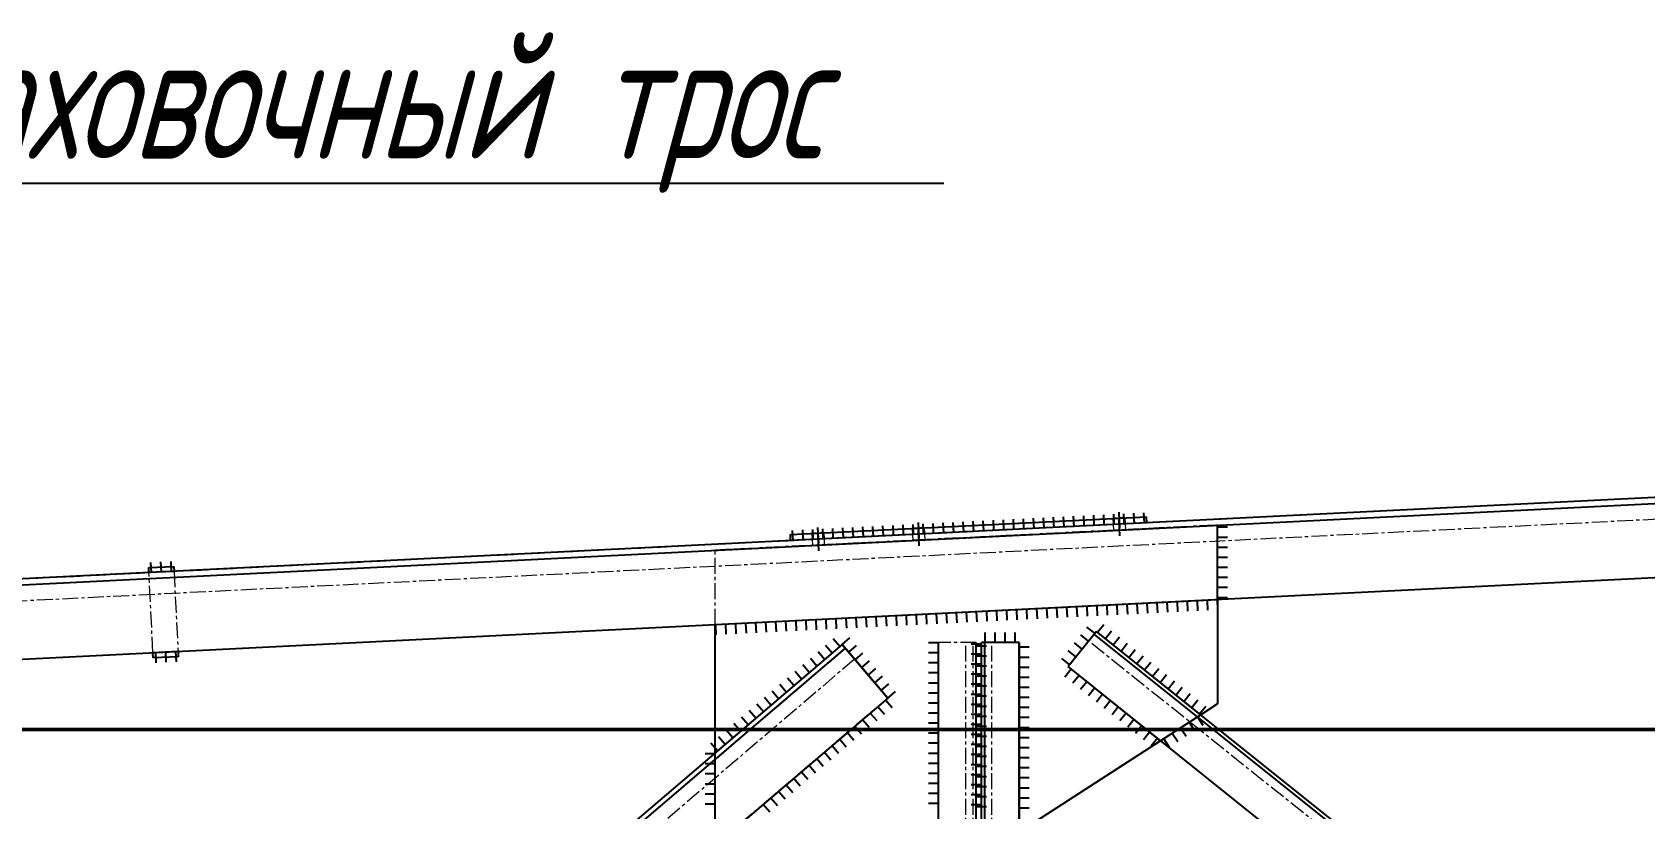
# Model space of a CAD drawing. Header units: millimetres. Extents: x -345369 to 252202, y 74562 to 424723.
# Drawn here: x -16282 to -13072, y 318424 to 319969 of the extents above; entities that cross this region are included whole.
import ezdxf

# ---------------------------------------------------------------- set-up
doc = ezdxf.new("R2010")
doc.units = ezdxf.units.MM
doc.linetypes.add('CENTER', pattern=[50.8, 31.75, -6.35, 6.35, -6.35])
doc.layers.add('Rbcs_EX_Axes', color=7, linetype='Continuous')
doc.layers.add('Rbcs_EX_Profile', color=7, linetype='Continuous')
doc.layers.add('ТОнкая', color=7, linetype='Continuous', lineweight=35)
doc.layers.add('тонкая0.09', color=7, linetype='Continuous', lineweight=9)
doc.styles.get("Standard").update_dxf_attribs({"font": 'isocpeur.TTF', "oblique": 15})

msp = doc.modelspace()

# ---------------------------------------------------------------- hatches: boundary and pattern name
at = {"layer": 'Rbcs_EX_Profile'}
for points in [[(-14062.874454, 318993.416461), (-14058.879445, 318993.616211), (-14063.074205, 318997.41147)], [(-14771.988615, 318957.960753), (-14775.983624, 318957.761002), (-14772.188365, 318961.955762)]]:
    msp.add_hatch(color=256, dxfattribs=at).paths.add_polyline_path(points, flags=0)

# ---------------------------------------------------------------- linework, layer by layer
msp.add_line((-14467.31061, 319668.403125), (-16782.719442, 319668.403125))
at = {"layer": 'Rbcs_EX_Axes', "color": 1, "linetype": 'CENTER', "lineweight": 9}
for p, q in [((-5535.267351, 319375.841975), (-17090.831912, 318798.063747)), ((-14423.011544, 316684.934766), (-14423.011544, 318754.934766)), ((-14371.811544, 316684.934766), (-14371.811544, 318754.934766)), ((-11648.897094, 316733.923206), (-14178.912037, 318757.93516)), ((-14644.58876, 318721.99753), (-16950.331896, 316756.177449))]:
    msp.add_line(p, q, dxfattribs=at)
at = {"layer": 'Rbcs_EX_Axes', "color": 1, "linetype": 'CENTER'}
for p, q in [((-14118.979368, 319014.140586), (-14117.23155, 318979.18424)), ((-14118.979368, 319014.140586), (-14117.23155, 318979.18424)), ((-14718.230769, 318984.177975), (-14716.482954, 318949.221669)), ((-14718.230769, 318984.177975), (-14716.482954, 318949.221669)), ((-14518.480302, 318994.165518), (-14516.732486, 318959.209195)), ((-14518.480302, 318994.165518), (-14516.732486, 318959.209195)), ((-14516.133235, 318947.224176), (-14517.881051, 318982.180498)), ((-14516.133234, 318947.224165), (-14517.881051, 318982.180498)), ((-14116.632299, 318967.199212), (-14118.380115, 319002.155545)), ((-14715.883701, 318937.236616), (-14717.631519, 318972.192975)), ((-14715.883701, 318937.236616), (-14717.631519, 318972.192974))]:
    msp.add_line(p, q, dxfattribs=at)
at = {"layer": 'Rbcs_EX_Profile', "color": 1, "linetype": 'CENTER', "lineweight": 9}
for p, q in [((-17093.02417, 318841.9076), (-5537.459613, 319419.692484)), ((-17092.424927, 318829.923949), (-5536.860359, 319407.702174)), ((-5529.469591, 319259.886808), (-17085.034159, 318682.108633)), ((-14922.411496, 318939.525965), (-13922.411604, 318989.525929)), ((-14062.874485, 318993.416459), (-14771.988576, 318957.960716)), ((-14528.792409, 318970.120565), (-14529.391663, 318982.105591)), ((-14528.792409, 318970.120565), (-14529.391663, 318982.105591)), ((-14506.420364, 318983.254155), (-14505.82111, 318971.269129)), ((-14506.420364, 318983.254155), (-14505.82111, 318971.269129)), ((-14452.322888, 318973.942076), (-14354.484553, 318978.837882)), ((-14129.291517, 318990.095609), (-14129.89076, 319002.080634)), ((-14129.291517, 318990.095609), (-14129.89076, 319002.080634)), ((-14106.320207, 318991.244157), (-14129.291517, 318990.095591)), ((-14129.291484, 318990.095932), (-14106.320207, 318991.244495)), ((-14128.692229, 318978.110583), (-14129.291484, 318990.095609)), ((-14128.692229, 318978.110583), (-14129.291484, 318990.095609)), ((-14128.692229, 318978.115283), (-14127.817936, 318978.158999)), ((-14121.601952, 318978.469809), (-14109.084994, 318979.095678)), ((-14106.919461, 319003.229201), (-14106.320207, 318991.244176)), ((-14106.919461, 319003.229201), (-14106.320207, 318991.244176)), ((-14106.595224, 318979.22017), (-14105.720931, 318979.263886)), ((-14106.320185, 318991.244176), (-14105.720931, 318979.259147)), ((-14106.320185, 318991.244173), (-14105.720931, 318979.259147)), ((-13922.411604, 318989.525954), (-13922.411604, 318840.239729)), ((-14728.542855, 318960.133043), (-14729.142109, 318972.118069)), ((-14728.542855, 318960.133043), (-14729.142109, 318972.118069)), ((-14705.571589, 318961.281426), (-14728.542888, 318960.132861)), ((-14727.943633, 318948.148012), (-14728.542888, 318960.13304)), ((-14727.943633, 318948.148012), (-14728.542888, 318960.133037)), ((-14728.542855, 318960.133398), (-14705.571589, 318961.28196)), ((-14705.571567, 318961.281587), (-14728.542855, 318960.133022)), ((-14706.17081, 318973.266633), (-14705.571556, 318961.281607)), ((-14706.17081, 318973.266633), (-14705.571556, 318961.281607)), ((-14705.571589, 318961.281604), (-14704.972335, 318949.296576)), ((-14705.571589, 318961.281604), (-14704.972335, 318949.296576)), ((-14528.79242, 318970.120908), (-14505.821121, 318971.269472)), ((-14505.821121, 318971.268955), (-14528.79242, 318970.12039)), ((-14528.193165, 318958.135536), (-14528.79242, 318970.120562)), ((-14528.193165, 318958.135536), (-14528.79242, 318970.120562)), ((-14505.82111, 318971.26911), (-14528.792409, 318970.120545)), ((-14528.193165, 318958.139573), (-14527.318872, 318958.183289)), ((-14521.102888, 318958.494099), (-14508.58593, 318959.119968)), ((-14506.09616, 318959.24446), (-14505.221867, 318959.288176)), ((-14505.821121, 318971.269126), (-14505.221867, 318959.284101)), ((-14505.821121, 318971.269126), (-14505.221867, 318959.284101)), ((-14922.411496, 318790.239733), (-14922.411496, 318939.525958)), ((-16041.337956, 318734.293408), (-16049.327976, 318894.093785)), ((-15999.390361, 318896.590666), (-15991.400342, 318736.790293)), ((-16975.115498, 316785.246554), (-14669.372384, 318751.066692)), ((-14578.542392, 318644.530647), (-14669.37236, 318751.066635)), ((-14402.411543, 318754.934764), (-14477.411549, 318754.934764)), ((-14477.411549, 318273.834801), (-14477.411549, 318754.934764)), ((-14408.411542, 316684.934765), (-14408.411542, 318754.934764)), ((-14402.411543, 318754.934764), (-14402.411543, 318322.3348)), ((-14163.482074, 318777.22262), (-14219.704627, 318706.944426)), ((-14167.854939, 318771.756539), (-11637.839992, 316747.744583)), ((-14163.482065, 318777.222611), (-11633.467129, 316753.21069)), ((-16968.627653, 316777.636842), (-14662.884506, 318743.456923)), ((-14219.704627, 318706.944426), (-11689.68968, 316682.932473)), ((-14578.542392, 318644.530753), (-16884.285528, 316678.710567)), ((-13955.846065, 318611.113814), (-14035.516267, 318559.59375)), ((-14922.411496, 318351.356279), (-14922.411496, 318535.331672))]:
    msp.add_line(p, q, dxfattribs=at)
at = {"layer": 'Rbcs_EX_Profile'}
for p, q in [((-5537.459613, 319419.687198), (-17093.02417, 318841.908975)), ((-17092.424927, 318829.924009), (-5536.860359, 319407.702107)), ((-14187.718497, 318987.174259), (-14188.717249, 319007.149306)), ((-14167.74345, 318988.173011), (-14168.742202, 319008.148058)), ((-14147.768403, 318989.171763), (-14148.767155, 319009.14681)), ((-14127.793356, 318990.170516), (-14128.792109, 319010.145563)), ((-14107.818309, 318991.169268), (-14108.817062, 319011.144315)), ((-14087.843263, 318992.16802), (-14088.842015, 319012.143067)), ((-14067.868216, 318993.166773), (-14068.866968, 319013.14182)), ((-14772.587831, 318969.945782), (-14063.473739, 319005.401488)), ((-14062.874454, 318993.416461), (-14771.988615, 318957.960753)), ((-14766.994853, 318958.210441), (-14767.993605, 318978.185488)), ((-14747.019806, 318959.209193), (-14748.018559, 318979.18424)), ((-14727.04476, 318960.207946), (-14728.043512, 318980.182992)), ((-14707.069713, 318961.206698), (-14708.068465, 318981.181745)), ((-14687.094666, 318962.20545), (-14688.093418, 318982.180497)), ((-14667.119619, 318963.204203), (-14668.118372, 318983.179249)), ((-14647.144572, 318964.202955), (-14648.143325, 318984.178002)), ((-14627.169526, 318965.201707), (-14628.168278, 318985.176754)), ((-14607.194479, 318966.20046), (-14608.193231, 318986.175506)), ((-14587.219432, 318967.199212), (-14588.218184, 318987.174259)), ((-14567.244385, 318968.197964), (-14568.243138, 318988.173011)), ((-14547.269339, 318969.196717), (-14548.268091, 318989.171763)), ((-14527.294292, 318970.195469), (-14528.293044, 318990.170516)), ((-14507.319245, 318971.194221), (-14508.317997, 318991.169268)), ((-14487.344198, 318972.192974), (-14488.342951, 318992.16802)), ((-14467.369151, 318973.191726), (-14468.367904, 318993.166773)), ((-14447.394105, 318974.190478), (-14448.392857, 318994.165525)), ((-14427.419058, 318975.189231), (-14428.41781, 318995.164277)), ((-14407.444011, 318976.187983), (-14408.442763, 318996.16303)), ((-14387.468964, 318977.186735), (-14388.467717, 318997.161782)), ((-14367.493918, 318978.185488), (-14368.49267, 318998.160535)), ((-14347.518871, 318979.18424), (-14348.517623, 318999.159287)), ((-14327.543824, 318980.182992), (-14328.542576, 319000.158039)), ((-14307.568777, 318981.181745), (-14308.56753, 319001.156792)), ((-14287.59373, 318982.180497), (-14288.592483, 319002.155544)), ((-14267.618684, 318983.179249), (-14268.617436, 319003.154296)), ((-14247.643637, 318984.178002), (-14248.642389, 319004.153049)), ((-14227.66859, 318985.176754), (-14228.667342, 319005.151801)), ((-14207.693543, 318986.175506), (-14208.692296, 319006.150553)), ((-14127.817936, 318978.158999), (-14121.601952, 318978.469809)), ((-14109.084994, 318979.095678), (-14106.595224, 318979.22017)), ((-14062.874485, 318993.416459), (-14063.473739, 319005.401488)), ((-13922.411544, 318840.239731), (-13922.411544, 318989.52599)), ((-13922.411544, 318984.882861), (-13902.411544, 318984.882861)), ((-11413.411567, 318965.689728), (-17085.034159, 318682.108597)), ((-14771.988576, 318957.960757), (-14772.587831, 318969.945782)), ((-14527.318872, 318958.183289), (-14521.102888, 318958.494099)), ((-14508.58593, 318959.119968), (-14506.09616, 318959.24446)), ((-13922.411544, 318964.882861), (-13902.411544, 318964.882861)), ((-13922.411544, 318944.882861), (-13902.411544, 318944.882861)), ((-16044.334218, 318894.343473), (-16045.33297, 318914.31852)), ((-16024.359171, 318895.342225), (-16025.357923, 318915.317272)), ((-16004.384124, 318896.340977), (-16005.382876, 318916.316024)), ((-13922.411544, 318924.882861), (-13902.411544, 318924.882861)), ((-16049.827351, 318904.081301), (-15999.889737, 318906.578179)), ((-16049.327976, 318894.093785), (-16049.827351, 318904.081301)), ((-15999.390362, 318896.590665), (-16049.327979, 318894.093785)), ((-15999.889737, 318906.578179), (-15999.390361, 318896.590666)), ((-13922.411544, 318904.882861), (-13902.411544, 318904.882861)), ((-13922.411544, 318884.882861), (-13902.411544, 318884.882861)), ((-13922.411544, 318864.882861), (-13902.411544, 318864.882861)), ((-13922.411544, 318840.239731), (-14922.411544, 318790.239731)), ((-14422.411544, 318815.239731), (-14421.412792, 318795.264684)), ((-14402.436497, 318816.238484), (-14401.437745, 318796.263437)), ((-14382.46145, 318817.237236), (-14381.462698, 318797.262189)), ((-14362.486404, 318818.235988), (-14361.487651, 318798.260942)), ((-14342.511357, 318819.234741), (-14341.512604, 318799.259694)), ((-14322.53631, 318820.233493), (-14321.537558, 318800.258446)), ((-14302.561263, 318821.232245), (-14301.562511, 318801.257199)), ((-14282.586216, 318822.230998), (-14281.587464, 318802.255951)), ((-14262.61117, 318823.22975), (-14261.612417, 318803.254703)), ((-14242.636123, 318824.228502), (-14241.637371, 318804.253456)), ((-14222.661076, 318825.227255), (-14221.662324, 318805.252208)), ((-14202.686029, 318826.226007), (-14201.687277, 318806.25096)), ((-14182.710983, 318827.224759), (-14181.71223, 318807.249713)), ((-14162.735936, 318828.223512), (-14161.737183, 318808.248465)), ((-14142.760889, 318829.222264), (-14141.762137, 318809.247217)), ((-14122.785842, 318830.221016), (-14121.78709, 318810.24597)), ((-14102.810795, 318831.219769), (-14101.812043, 318811.244722)), ((-14082.835749, 318832.218521), (-14081.836996, 318812.243474)), ((-14062.860702, 318833.217273), (-14061.86195, 318813.242227)), ((-14042.885655, 318834.216026), (-14041.886903, 318814.240979)), ((-14022.910608, 318835.214778), (-14021.911856, 318815.239731)), ((-14002.935562, 318836.21353), (-14001.936809, 318816.238484)), ((-13982.960515, 318837.212283), (-13981.961762, 318817.237236)), ((-13962.985468, 318838.211035), (-13961.986716, 318818.235988)), ((-13943.010421, 318839.209787), (-13942.011669, 318819.234741)), ((-13923.035374, 318840.20854), (-13922.036622, 318820.233493)), ((-13922.411604, 318840.239729), (-13922.411604, 318632.734766)), ((-13922.411544, 318844.882861), (-13902.411544, 318844.882861)), ((-14922.411496, 318535.331672), (-14922.411496, 318790.239733)), ((-14921.787713, 318790.270923), (-14920.788961, 318770.295876)), ((-14901.812667, 318791.269675), (-14900.813914, 318771.294628)), ((-14881.83762, 318792.268427), (-14880.838867, 318772.293381)), ((-14861.862573, 318793.26718), (-14860.863821, 318773.292133)), ((-14841.887526, 318794.265932), (-14840.888774, 318774.290885)), ((-14821.912479, 318795.264684), (-14820.913727, 318775.289638)), ((-14801.937433, 318796.263437), (-14800.93868, 318776.28839)), ((-14781.962386, 318797.262189), (-14780.963634, 318777.287142)), ((-14761.987339, 318798.260942), (-14760.988587, 318778.285895)), ((-14742.012292, 318799.259694), (-14741.01354, 318779.284647)), ((-14722.037246, 318800.258446), (-14721.038493, 318780.283399)), ((-14702.062199, 318801.257199), (-14701.063446, 318781.282152)), ((-14682.087152, 318802.255951), (-14681.0884, 318782.280904)), ((-14662.112105, 318803.254703), (-14661.113353, 318783.279656)), ((-14642.137058, 318804.253456), (-14641.138306, 318784.278409)), ((-14622.162012, 318805.252208), (-14621.163259, 318785.277161)), ((-14602.186965, 318806.25096), (-14601.188213, 318786.275913)), ((-14582.211918, 318807.249713), (-14581.213166, 318787.274666)), ((-14562.236871, 318808.248465), (-14561.238119, 318788.273418)), ((-14542.261825, 318809.247217), (-14541.263072, 318789.27217)), ((-14522.286778, 318810.24597), (-14521.288025, 318790.270923)), ((-14502.311731, 318811.244722), (-14501.312979, 318791.269675)), ((-14482.336684, 318812.243474), (-14481.337932, 318792.268427)), ((-14462.361637, 318813.242227), (-14461.362885, 318793.26718)), ((-14442.386591, 318814.240979), (-14441.387838, 318794.265932)), ((-14166.605544, 318773.318276), (-14182.222921, 318785.812177)), ((-14161.176998, 318775.378563), (-14148.683097, 318790.995939)), ((-14669.372362, 318751.066711), (-16975.115498, 316785.246554)), ((-14669.372366, 318751.066635), (-14922.411544, 318535.331634)), ((-14674.136542, 318747.004815), (-14687.112252, 318762.224242)), ((-14669.372366, 318751.066635), (-14654.15294, 318764.042345)), ((-14578.542396, 318644.530648), (-14669.372366, 318751.066635)), ((-14669.372362, 318751.066635), (-14578.542364, 318644.530647)), ((-14477.411544, 318754.384766), (-14497.411544, 318754.384766)), ((-14477.411544, 318273.834766), (-14477.411544, 318754.934766)), ((-14392.411544, 318751.868099), (-14412.411544, 318751.868099)), ((-14402.411544, 318322.334766), (-14402.411544, 318754.934766)), ((-14317.41154, 318754.934764), (-14392.411546, 318754.934764)), ((-14392.411546, 316684.934765), (-14392.411546, 318754.934764)), ((-14317.411544, 318754.934766), (-14392.411544, 318754.934766)), ((-14392.411544, 318328.801432), (-14392.411544, 318754.934766)), ((-14386.411547, 318754.934764), (-14386.411547, 316684.934765)), ((-14384.911544, 318754.934766), (-14384.911544, 318774.934766)), ((-14364.911544, 318754.934766), (-14364.911544, 318774.934766)), ((-14344.911544, 318754.934766), (-14344.911544, 318774.934766)), ((-14324.911544, 318754.934766), (-14324.911544, 318774.934766)), ((-14317.411544, 318377.301432), (-14317.411544, 318754.934766)), ((-14317.41154, 318754.934764), (-14317.41154, 316684.934765)), ((-14163.482065, 318777.22262), (-14219.704627, 318706.944426)), ((-14163.482069, 318777.22262), (-14219.704624, 318706.944427)), ((-14191.593346, 318742.083523), (-14207.210723, 318754.577424)), ((-14179.099445, 318757.700899), (-14194.716822, 318770.1948)), ((-11637.839992, 316747.744583), (-14167.854939, 318771.756539)), ((-13955.846037, 318611.113794), (-14163.482069, 318777.22262)), ((-11633.467129, 316753.210665), (-14163.482065, 318777.22262)), ((-14145.559622, 318762.884662), (-14133.065721, 318778.502038)), ((-14129.942246, 318750.390761), (-14117.448345, 318766.008137)), ((-14114.32487, 318737.89686), (-14101.830969, 318753.514236)), ((-16968.627653, 316777.636842), (-14662.884506, 318743.456923)), ((-15991.400344, 318736.790291), (-16041.337961, 318734.29341)), ((-16040.83858, 318724.305895), (-16041.337956, 318734.293408)), ((-15990.900969, 318726.802777), (-16040.838583, 318724.305895)), ((-16036.344199, 318734.543099), (-16035.345447, 318714.568052)), ((-16016.369152, 318735.541851), (-16015.3704, 318715.566804)), ((-15996.394105, 318736.540603), (-15995.395353, 318716.565556)), ((-15991.400342, 318736.790293), (-15990.900966, 318726.802777)), ((-14719.794822, 318708.077685), (-14732.770532, 318723.297112)), ((-14704.575395, 318721.053395), (-14717.551105, 318736.272822)), ((-14689.355969, 318734.029105), (-14702.331679, 318749.248532)), ((-14656.396656, 318735.847208), (-14641.17723, 318748.822918)), ((-14643.420946, 318720.627781), (-14628.201519, 318733.603492)), ((-14630.445236, 318705.408355), (-14615.225809, 318718.384065)), ((-14477.411544, 318734.384766), (-14497.411544, 318734.384766)), ((-14392.411544, 318731.868099), (-14412.411544, 318731.868099)), ((-14402.411544, 318748.634766), (-14382.411544, 318748.634766)), ((-14402.411544, 318728.634766), (-14382.411544, 318728.634766)), ((-14317.411544, 318746.118099), (-14297.411544, 318746.118099)), ((-14317.411544, 318726.118099), (-14297.411544, 318726.118099)), ((-14216.581148, 318710.848771), (-14232.198524, 318723.342672)), ((-14204.087247, 318726.466147), (-14219.704624, 318738.960048)), ((-14098.707493, 318725.402959), (-14086.213592, 318741.020335)), ((-14083.090117, 318712.909058), (-14070.596216, 318728.526434)), ((-14750.233675, 318682.126265), (-14763.209385, 318697.345692)), ((-14735.014249, 318695.101975), (-14747.989959, 318710.321402)), ((-14617.469526, 318690.188928), (-14602.250099, 318703.164638)), ((-14604.493816, 318674.969502), (-14589.274389, 318687.945212)), ((-14477.411544, 318714.384766), (-14497.411544, 318714.384766)), ((-14477.411544, 318694.384766), (-14497.411544, 318694.384766)), ((-14392.411544, 318711.868099), (-14412.411544, 318711.868099)), ((-14392.411544, 318691.868099), (-14412.411544, 318691.868099)), ((-14402.411544, 318708.634766), (-14382.411544, 318708.634766)), ((-14402.411544, 318688.634766), (-14382.411544, 318688.634766)), ((-14317.411544, 318706.118099), (-14297.411544, 318706.118099)), ((-14317.411544, 318686.118099), (-14297.411544, 318686.118099)), ((-14213.506004, 318701.985531), (-14225.999905, 318686.368155)), ((-11689.68968, 316682.93248), (-14219.704627, 318706.944409)), ((-14035.516246, 318559.593725), (-14219.704624, 318706.944427)), ((-14197.888628, 318689.49163), (-14210.382529, 318673.874254)), ((-14067.472741, 318700.415157), (-14054.97884, 318716.032533)), ((-14051.855365, 318687.921256), (-14039.361464, 318703.538632)), ((-14036.237989, 318675.427355), (-14023.744088, 318691.044731)), ((-14795.891955, 318643.199135), (-14808.867665, 318658.418561)), ((-14780.672528, 318656.174845), (-14793.648239, 318671.394271)), ((-14765.453102, 318669.150555), (-14778.428812, 318684.369981)), ((-14591.518106, 318659.750075), (-14576.298679, 318672.725785)), ((-14578.542396, 318644.530648), (-14563.322969, 318657.506358)), ((-14477.411544, 318674.384766), (-14497.411544, 318674.384766)), ((-14477.411544, 318654.384766), (-14497.411544, 318654.384766)), ((-14392.411544, 318671.868099), (-14412.411544, 318671.868099)), ((-14402.411544, 318668.634766), (-14382.411544, 318668.634766)), ((-14317.411544, 318666.118099), (-14297.411544, 318666.118099)), ((-14182.271251, 318676.997729), (-14194.765152, 318661.380353)), ((-14166.653875, 318664.503828), (-14179.147776, 318648.886452)), ((-14020.620612, 318662.933454), (-14008.126712, 318678.55083)), ((-14005.003236, 318650.439553), (-13992.509335, 318666.05693)), ((-14578.542392, 318644.530652), (-16884.285528, 316678.710566)), ((-14578.542396, 318644.530648), (-14922.411544, 318351.356241)), ((-14826.330808, 318617.247714), (-14839.306518, 318632.467141)), ((-14811.111382, 318630.223424), (-14824.087092, 318645.442851)), ((-14598.282703, 318627.700546), (-14585.306993, 318612.481119)), ((-14583.063277, 318640.676256), (-14570.087567, 318625.456829)), ((-14477.411544, 318634.384766), (-14497.411544, 318634.384766)), ((-14392.411544, 318651.868099), (-14412.411544, 318651.868099)), ((-14392.411544, 318631.868099), (-14412.411544, 318631.868099)), ((-14402.411544, 318648.634766), (-14382.411544, 318648.634766)), ((-14402.411544, 318628.634766), (-14382.411544, 318628.634766)), ((-14317.411544, 318646.118099), (-14297.411544, 318646.118099)), ((-14317.411544, 318626.118099), (-14297.411544, 318626.118099)), ((-14151.036499, 318652.009927), (-14163.5304, 318636.392551)), ((-14135.419123, 318639.516026), (-14147.913024, 318623.89865)), ((-14119.801747, 318627.022125), (-14132.295648, 318611.404749)), ((-13989.38586, 318637.945652), (-13976.891959, 318653.563029)), ((-13973.768484, 318625.451751), (-13961.274583, 318641.069128)), ((-13958.151108, 318612.957851), (-13945.657207, 318628.575227)), ((-13922.411604, 318632.734765), (-13955.846065, 318611.113814)), ((-14871.989088, 318578.320584), (-14884.964798, 318593.540011)), ((-14856.769662, 318591.296294), (-14869.745372, 318606.515721)), ((-14841.550235, 318604.272004), (-14854.525945, 318619.491431)), ((-14628.721557, 318601.749126), (-14615.745846, 318586.529699)), ((-14613.50213, 318614.724836), (-14600.52642, 318599.505409)), ((-14477.411544, 318614.384766), (-14497.411544, 318614.384766)), ((-14477.411544, 318594.384766), (-14497.411544, 318594.384766)), ((-14392.411544, 318611.868099), (-14412.411544, 318611.868099)), ((-14392.411544, 318591.868099), (-14412.411544, 318591.868099)), ((-14402.411544, 318608.634766), (-14382.411544, 318608.634766)), ((-14317.411544, 318606.118099), (-14297.411544, 318606.118099)), ((-14104.184371, 318614.528224), (-14116.678271, 318598.910848)), ((-14088.566994, 318602.034324), (-14101.060895, 318586.416947)), ((-13955.846037, 318611.113794), (-14035.516246, 318559.593725)), ((-13978.886735, 318596.214142), (-13968.026352, 318579.419736)), ((-13962.092329, 318607.074525), (-13951.231946, 318590.280118)), ((-14902.427942, 318552.369164), (-14915.403652, 318567.58859)), ((-14887.208515, 318565.344874), (-14900.184225, 318580.564301)), ((-14674.379837, 318562.821995), (-14661.404126, 318547.602569)), ((-14659.16041, 318575.797705), (-14646.1847, 318560.578279)), ((-14643.940983, 318588.773415), (-14630.965273, 318573.553989)), ((-14477.411544, 318574.384766), (-14497.411544, 318574.384766)), ((-14392.411544, 318571.868099), (-14412.411544, 318571.868099)), ((-14402.411544, 318588.634766), (-14382.411544, 318588.634766)), ((-14402.411544, 318568.634766), (-14382.411544, 318568.634766)), ((-14317.411544, 318586.118099), (-14297.411544, 318586.118099)), ((-14317.411544, 318566.118099), (-14297.411544, 318566.118099)), ((-14035.516267, 318559.59375), (-14317.41154, 318377.301473)), ((-14072.949618, 318589.540423), (-14085.443519, 318573.923046)), ((-14057.332242, 318577.046522), (-14069.826143, 318561.429145)), ((-14041.714866, 318564.552621), (-14054.208767, 318548.935244)), ((-14029.269954, 318563.632994), (-14018.409571, 318546.838587)), ((-14012.475548, 318574.493376), (-14001.615165, 318557.69897)), ((-13995.681141, 318585.353759), (-13984.820759, 318568.559353)), ((-14922.411544, 318533.343938), (-14942.411544, 318533.343938)), ((-14917.647368, 318539.393454), (-14930.623078, 318554.61288)), ((-14922.411544, 318351.356241), (-14922.411544, 318535.331634)), ((-14704.81869, 318536.870575), (-14691.84298, 318521.651148)), ((-14689.599263, 318549.846285), (-14676.623553, 318534.626859)), ((-14477.411544, 318554.384766), (-14497.411544, 318554.384766)), ((-14477.411544, 318534.384766), (-14497.411544, 318534.384766)), ((-14392.411544, 318551.868099), (-14412.411544, 318551.868099)), ((-14392.411544, 318531.868099), (-14412.411544, 318531.868099)), ((-14402.411544, 318548.634766), (-14382.411544, 318548.634766)), ((-14402.411544, 318528.634766), (-14382.411544, 318528.634766)), ((-14317.411544, 318546.118099), (-14297.411544, 318546.118099)), ((-14317.411544, 318526.118099), (-14297.411544, 318526.118099)), ((-14922.411544, 318513.343938), (-14942.411544, 318513.343938)), ((-14750.47697, 318497.943445), (-14737.50126, 318482.724018)), ((-14735.257543, 318510.919155), (-14722.281833, 318495.699728)), ((-14720.038116, 318523.894865), (-14707.062406, 318508.675438)), ((-14477.411544, 318514.384766), (-14497.411544, 318514.384766)), ((-14477.411544, 318494.384766), (-14497.411544, 318494.384766)), ((-14392.411544, 318511.868099), (-14412.411544, 318511.868099)), ((-14402.411544, 318508.634766), (-14382.411544, 318508.634766)), ((-14317.411544, 318506.118099), (-14297.411544, 318506.118099)), ((-14922.411544, 318493.343938), (-14942.411544, 318493.343938)), ((-14922.411544, 318473.343938), (-14942.411544, 318473.343938)), ((-14780.915823, 318471.992025), (-14767.940113, 318456.772598)), ((-14765.696396, 318484.967735), (-14752.720686, 318469.748308)), ((-14477.411544, 318474.384766), (-14497.411544, 318474.384766)), ((-14392.411544, 318491.868099), (-14412.411544, 318491.868099)), ((-14392.411544, 318471.868099), (-14412.411544, 318471.868099)), ((-14402.411544, 318488.634766), (-14382.411544, 318488.634766)), ((-14402.411544, 318468.634766), (-14382.411544, 318468.634766)), ((-14317.411544, 318486.118099), (-14297.411544, 318486.118099)), ((-14317.411544, 318466.118099), (-14297.411544, 318466.118099)), ((-14922.411544, 318453.343938), (-14942.411544, 318453.343938)), ((-14922.411544, 318433.343938), (-14942.411544, 318433.343938)), ((-14826.574103, 318433.064894), (-14813.598393, 318417.845468)), ((-14811.354676, 318446.040604), (-14798.378966, 318430.821178)), ((-14796.13525, 318459.016314), (-14783.15954, 318443.796888)), ((-14477.411544, 318454.384766), (-14497.411544, 318454.384766)), ((-14477.411544, 318434.384766), (-14497.411544, 318434.384766)), ((-14392.411544, 318451.868099), (-14412.411544, 318451.868099)), ((-14392.411544, 318431.868099), (-14412.411544, 318431.868099)), ((-14402.411544, 318448.634766), (-14382.411544, 318448.634766)), ((-14317.411544, 318446.118099), (-14297.411544, 318446.118099)), ((-14402.411544, 318428.634766), (-14382.411544, 318428.634766)), ((-14317.411544, 318426.118099), (-14297.411544, 318426.118099))]:
    msp.add_line(p, q, dxfattribs=at)
at = {"layer": 'Rbcs_EX_Profile', "color": 1, "linetype": 'CENTER', "lineweight": 9, "extrusion": (0.049937, -0.998752, 8.15125e-08)}
msp.add_circle((1429.374839, 0.026028, -319309.687509), 11.499986, dxfattribs=at)
at = {"layer": 'Rbcs_EX_Profile', "color": 1, "linetype": 'CENTER', "lineweight": 9, "extrusion": (0.049937, -0.998752, 8.15124e-08)}
msp.add_circle((1429.374839, 0.026028, -319309.687509), 11.499986, dxfattribs=at)
at = {"layer": 'Rbcs_EX_Profile', "color": 1, "linetype": 'CENTER', "lineweight": 9, "extrusion": (-0.049937, 0.998752, 1.84449e-07)}
msp.add_circle((-1829.318076, -0.058896, 319309.68794), 11.500009, dxfattribs=at)
msp.add_circle((-1829.318076, -0.058896, 319309.68794), 11.500009, dxfattribs=at)
at = {"layer": 'Rbcs_EX_Profile', "color": 1, "linetype": 'CENTER', "lineweight": 9, "extrusion": (0.049937, -0.998752, 1.84448e-07)}
msp.add_circle((1829.318105, 0.058892, -319285.687937), 11.499996, dxfattribs=at)
at = {"layer": 'Rbcs_EX_Profile', "color": 1, "linetype": 'CENTER', "lineweight": 9, "extrusion": (-0.049937, 0.998752, 1.15533e-06)}
for centre, radius in [((-1229.157989, -0.368908, 319309.688283), 11.499989), ((-1229.15799, -0.368908, 319309.688283), 11.49999)]:
    msp.add_circle(centre, radius, dxfattribs=at)
at = {"layer": 'Rbcs_EX_Profile', "color": 1, "linetype": 'CENTER', "lineweight": 9, "extrusion": (0.049936, -0.998752, 1.59899e-06)}
msp.add_circle((1229.016324, 0.510536, -319285.688828), 11.499996, dxfattribs=at)
msp.add_circle((1229.016324, 0.510536, -319285.688828), 11.499996, dxfattribs=at)
at = {"layer": 'Rbcs_EX_Profile', "color": 1, "linetype": 'CENTER', "lineweight": 9, "extrusion": (0.049937, -0.998752, 1.84449e-07)}
msp.add_circle((1429.318104, 0.058892, -319285.687781), 11.499996, dxfattribs=at)
at = {"layer": 'тонкая0.09', "lineweight": 50}
msp.add_line((-17192.411519, 318581.984779), (6387.588365, 318581.984779), dxfattribs=at)

# ---------------------------------------------------------------- texts
at = {"layer": 'ТОнкая', "color": 7, "lineweight": 25, "oblique": 15, "width": 0.7}
msp.add_text('страховочный трос', height=250, dxfattribs=at).set_placement((-16747.31061, 319717.795775))

doc.saveas('drawing.dxf')
